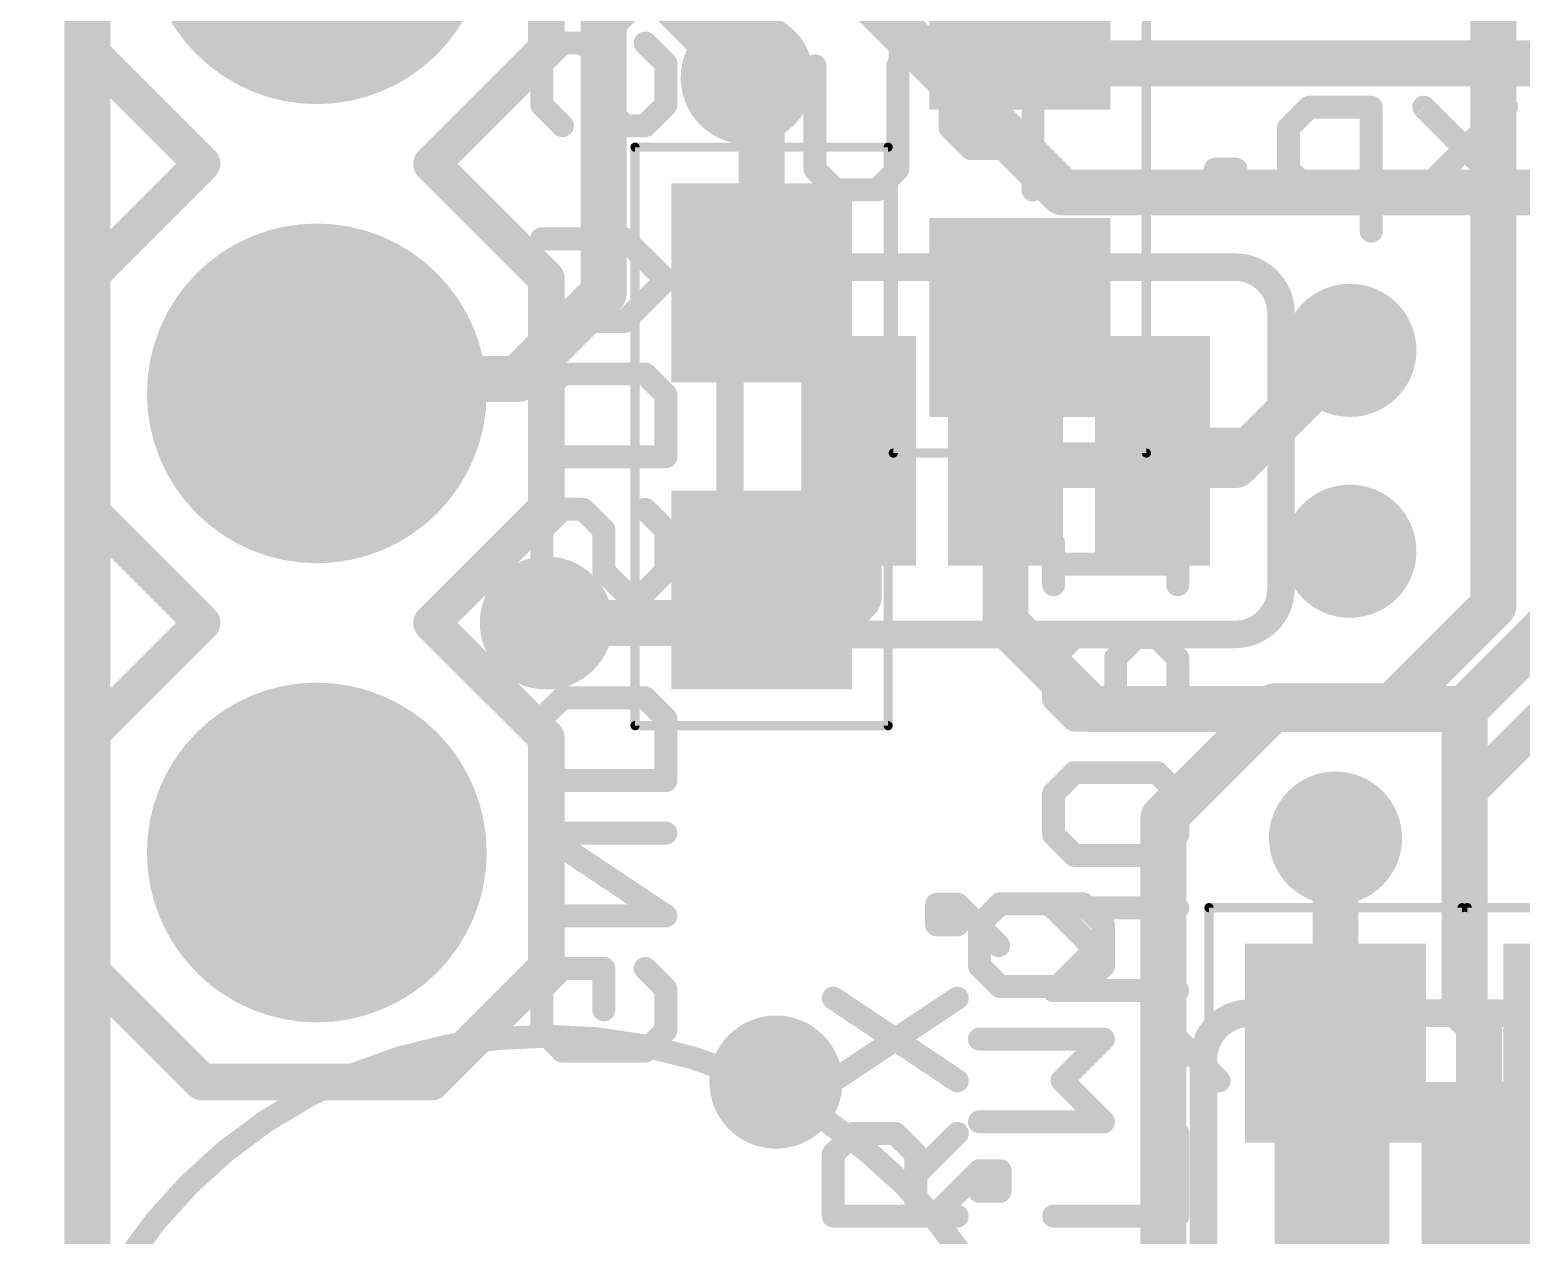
# Model space of a CAD drawing. Extents: x -0.3 to 20.6, y -0.3 to 38.4.
# Drawn here: x -0.32 to 7.93, y 4.23 to 10.9 of the extents above; entities that cross this region are included whole.
import ezdxf

# ---------------------------------------------------------------- set-up
doc = ezdxf.new("R2010")
doc.units = 0
for name, color, linetype in [('1', 12, 'CONTINUOUS'), ('16', 132, 'CONTINUOUS'), ('17', 110, 'CONTINUOUS'), ('18', 110, 'CONTINUOUS'), ('20', 53, 'CONTINUOUS'), ('21', 41, 'CONTINUOUS'), ('22', 40, 'CONTINUOUS'), ('39', 12, 'CONTINUOUS')]:
    doc.layers.add(name, color=color, linetype=linetype)

# ---------------------------------------------------------------- blocks, each defined once
blk = doc.blocks.new('ROUNDP')
at = {"const_width": 0.5}
blk.add_lwpolyline([(0, -0.25, 1), (0, 0.25, 1), (0, -0.25)], format="xyb", dxfattribs=at)
blk = doc.blocks.new('RECT')
blk.add_solid([(-0.5, -0.5), (0.5, -0.5), (-0.5, 0.5), (0.5, 0.5)])
blk = doc.blocks.new('ROUNDV')
at = {"const_width": 0.5}
blk.add_lwpolyline([(0, -0.25, 1), (0, 0.25, 1), (0, -0.25)], format="xyb", dxfattribs=at)

msp = doc.modelspace()

# ---------------------------------------------------------------- linework, layer by layer
at = {"layer": '1', "const_width": 0.254}
for points in [[(0, 38.1), (0, 0)], [(3.683, 11.7793), (2.8575, 10.9538)], [(7.7788, 11.1443), (7.7788, 7.7153)], [(5.1594, 11.01), (5.1594, 11.0331)], [(2.8575, 10.9538), (2.8575, 9.4456)], [(3.7306, 10.5569), (3.6513, 10.6363)], [(3.7306, 9.5019), (3.7306, 10.5569)], [(2.8575, 9.4456), (2.3813, 8.9694)], [(5.1594, 9.31), (5.1594, 8.6519)], [(6.35, 8.4931), (6.985, 9.1281)], [(1.3494, 8.9694), (1.27, 8.89)], [(2.3813, 8.9694), (1.3494, 8.9694)], [(5.1594, 8.6519), (5.3181, 8.4931)], [(5.3181, 8.4931), (6.35, 8.4931)], [(3.7306, 7.8019), (3.5488, 7.62)], [(7.2231, 7.1596), (7.7788, 7.7153)], [(3.5488, 7.62), (2.54, 7.62)], [(5.9531, 6.5405), (6.5723, 7.1596)], [(6.5723, 7.1596), (7.2231, 7.1596)], [(5.9531, 3.5719), (5.9531, 6.5405)], [(6.9056, 5.295), (6.9056, 6.4294)]]:
    msp.add_lwpolyline(points, dxfattribs=at)
at = {"layer": '1', "const_width": 0.127}
for points in [[(2.921, 10.9538, 1), (2.794, 10.9538)], [(2.8126, 10.9987, 1), (2.9024, 10.9088)], [(5.0959, 11.01, 1), (5.2229, 11.01)], [(3.6962, 10.6812, 1), (3.6063, 10.5913)], [(3.7941, 10.5569, 1), (3.6671, 10.5569)], [(3.6857, 10.512, 1), (3.7755, 10.6018)], [(2.9024, 9.4007, 1), (2.8126, 9.4905)], [(2.794, 9.4456, 1), (2.921, 9.4456)], [(3.6671, 9.5019, 1), (3.7941, 9.5019)], [(5.2229, 9.31, 1), (5.0959, 9.31)], [(7.0299, 9.0832, 1), (6.9401, 9.173)], [(1.3494, 9.0329, 1), (1.3494, 8.9059)], [(1.3943, 8.9245, 1), (1.3045, 9.0143)], [(2.3363, 9.0143, 1), (2.4262, 8.9245)], [(2.3813, 8.9059, 1), (2.3813, 9.0329)], [(1.2251, 8.9349, 1), (1.3149, 8.8451)], [(5.2043, 8.6968, 1), (5.1145, 8.607)], [(5.0959, 8.6519, 1), (5.2229, 8.6519)], [(5.3181, 8.5566, 1), (5.3181, 8.4296)], [(5.2732, 8.4482, 1), (5.363, 8.538)], [(6.3051, 8.538, 1), (6.3949, 8.4482)], [(6.35, 8.4296, 1), (6.35, 8.5566)], [(3.7755, 7.757, 1), (3.6857, 7.8468)], [(7.8237, 7.6703, 1), (7.7338, 7.7602)], [(7.7153, 7.7153, 1), (7.8423, 7.7153)], [(2.54, 7.6835, 1), (2.54, 7.5565)], [(3.5038, 7.6649, 1), (3.5937, 7.5751)], [(3.5488, 7.5565, 1), (3.5488, 7.6835)], [(6.5723, 7.2231, 1), (6.5723, 7.0961)], [(6.6172, 7.1147, 1), (6.5273, 7.2045)], [(7.1782, 7.2045, 1), (7.268, 7.1147)], [(7.2231, 7.0961, 1), (7.2231, 7.2231)], [(6.0166, 6.5405, 1), (5.8896, 6.5405)], [(5.9082, 6.5854, 1), (5.998, 6.4956)], [(6.9691, 6.4294, 1), (6.8421, 6.4294)], [(6.8421, 5.295, 1), (6.9691, 5.295)]]:
    msp.add_lwpolyline(points, format="xyb", dxfattribs=at)
at = {"layer": '16', "const_width": 0.254}
for points in [[(0, 38.1), (0, 0)], [(4.2862, 11.8269), (5.3975, 10.7156)], [(3.7306, 11.6681), (5.3975, 10.0013)], [(3.6513, 10.6363), (2.8575, 11.43)], [(5.3975, 10.7156), (9.7631, 10.7156)], [(5.3975, 10.0013), (9.3663, 10.0013)], [(6.985, 9.1281), (6.4294, 8.5725)], [(4.2672, 7.7597), (4.2672, 8.5725)], [(5.08, 7.62), (5.08, 8.5725)], [(6.4294, 8.5725), (5.8928, 8.5725)], [(4.1275, 7.62), (4.2672, 7.7597)], [(8.1756, 7.6994), (7.62, 7.1438)], [(2.54, 7.62), (4.1275, 7.62)], [(5.5563, 7.1438), (5.08, 7.62)], [(7.62, 7.1438), (5.5563, 7.1438)], [(7.62, 7.1438), (7.62, 5.4769)], [(6.9056, 6.4294), (6.9056, 4.4641)], [(7.6994, 5.3975), (7.62, 5.4769)], [(7.6994, 4.445), (7.6994, 5.3975)], [(6.9056, 4.4641), (6.8866, 4.445)]]:
    msp.add_lwpolyline(points, dxfattribs=at)
at = {"layer": '16', "const_width": 0.127}
for points in [[(5.3975, 10.7791, 1), (5.3975, 10.6521)], [(5.3526, 10.6707, 1), (5.4424, 10.7605)], [(3.6063, 10.5913, 1), (3.6962, 10.6812)], [(5.3975, 10.0648, 1), (5.3975, 9.9378)], [(5.3526, 9.9563, 1), (5.4424, 10.0462)], [(7.0299, 9.0832, 1), (6.9401, 9.173)], [(4.3307, 8.5725, 1), (4.2037, 8.5725)], [(5.1435, 8.5725, 1), (5.0165, 8.5725)], [(5.8928, 8.636, 1), (5.8928, 8.509)], [(6.3845, 8.6174, 1), (6.4743, 8.5276)], [(6.4294, 8.509, 1), (6.4294, 8.636)], [(4.3121, 7.7148, 1), (4.2223, 7.8046)], [(4.2037, 7.7597, 1), (4.3307, 7.7597)], [(2.54, 7.6835, 1), (2.54, 7.5565)], [(4.0826, 7.6649, 1), (4.1724, 7.5751)], [(4.1275, 7.5565, 1), (4.1275, 7.6835)], [(5.1249, 7.6649, 1), (5.0351, 7.5751)], [(5.0165, 7.62, 1), (5.1435, 7.62)], [(5.5563, 7.2073, 1), (5.5563, 7.0803)], [(7.6835, 7.1438, 1), (7.5565, 7.1438)], [(7.62, 7.0803, 1), (7.62, 7.2073)], [(5.5113, 7.0988, 1), (5.6012, 7.1887)], [(7.5751, 7.1887, 1), (7.6649, 7.0988)], [(6.9691, 6.4294, 1), (6.8421, 6.4294)], [(7.6649, 5.5218, 1), (7.5751, 5.432)], [(7.5565, 5.4769, 1), (7.6835, 5.4769)], [(7.7629, 5.3975, 1), (7.6359, 5.3975)], [(7.6545, 5.3526, 1), (7.7443, 5.4424)], [(6.8417, 4.4899, 1), (6.9315, 4.4001)], [(6.9505, 4.4191, 1), (6.8607, 4.509)], [(6.8421, 4.4641, 1), (6.9691, 4.4641)], [(7.6359, 4.445, 1), (7.7629, 4.445)]]:
    msp.add_lwpolyline(points, format="xyb", dxfattribs=at)
at = {"layer": '20', "const_width": 0.2032}
msp.add_lwpolyline([(0, 38.1), (0, 0)], dxfattribs=at)
at = {"layer": '21'}
for points, const_width in [([(0, 10.795), (0, 12.065)], 0.2032), ([(2.54, 12.065), (2.54, 10.795)], 0.2032), ([(0.635, 10.16), (0, 10.795)], 0.2032), ([(2.54, 10.795), (1.905, 10.16)], 0.2032), ([(0, 9.525), (0.635, 10.16)], 0.2032), ([(1.905, 10.16), (2.54, 9.525)], 0.2032), ([(0, 8.255), (0, 9.525)], 0.2032), ([(2.54, 9.525), (2.54, 8.255)], 0.2032), ([(0.635, 7.62), (0, 8.255)], 0.2032), ([(2.54, 8.255), (1.905, 7.62)], 0.2032), ([(5.3461, 7.8311), (5.3461, 8.0599)], 0.127), ([(6.0325, 7.8311), (6.0325, 8.0599)], 0.127), ([(6.0325, 7.9455), (5.3461, 7.9455)], 0.127), ([(0, 6.985), (0.635, 7.62)], 0.2032), ([(1.905, 7.62), (2.54, 6.985)], 0.2032), ([(5.4605, 7.5402), (5.3461, 7.4258)], 0.127), ([(5.6893, 7.4258), (5.8037, 7.5402)], 0.127), ([(5.8037, 7.5402), (5.9181, 7.5402)], 0.127), ([(5.9181, 7.5402), (6.0325, 7.4258)], 0.127), ([(5.3461, 7.4258), (5.3461, 7.197)], 0.127), ([(5.6893, 7.197), (5.6893, 7.4258)], 0.127), ([(6.0325, 7.4258), (6.0325, 7.197)], 0.127), ([(5.3461, 7.197), (5.4605, 7.0826)], 0.127), ([(5.5749, 7.0826), (5.6893, 7.197)], 0.127), ([(6.0325, 7.197), (5.9181, 7.0826)], 0.127), ([(5.4605, 7.0826), (5.5749, 7.0826)], 0.127), ([(0, 5.715), (0, 6.985)], 0.2032), ([(2.54, 6.985), (2.54, 5.715)], 0.2032), ([(5.4605, 6.7918), (5.3461, 6.6774)], 0.127), ([(5.9181, 6.7918), (5.4605, 6.7918)], 0.127), ([(6.0325, 6.6774), (5.9181, 6.7918)], 0.127), ([(5.3461, 6.6774), (5.3461, 6.4486)], 0.127), ([(6.0325, 6.4486), (6.0325, 6.6774)], 0.127), ([(5.3461, 6.4486), (5.4605, 6.3342)], 0.127), ([(5.9181, 6.3342), (6.0325, 6.4486)], 0.127), ([(5.4605, 6.3342), (5.9181, 6.3342)], 0.127), ([(4.8133, 6.0641), (4.6989, 6.0641)], 0.127), ([(4.6989, 6.0641), (4.6989, 5.9497)], 0.127), ([(5.0421, 5.8353), (4.8133, 6.0641)], 0.127), ([(4.8133, 5.9497), (4.8133, 6.0641)], 0.127), ([(5.5749, 5.8146), (5.3461, 6.0434)], 0.127), ([(5.3461, 6.0434), (6.0325, 6.0434)], 0.127), ([(4.6989, 5.9497), (4.8133, 5.9497)], 0.127), ([(5.3461, 5.5858), (5.5749, 5.8146)], 0.127), ([(0, 5.715), (0.635, 5.08)], 0.2032), ([(1.905, 5.08), (2.54, 5.715)], 0.2032), ([(6.0325, 5.5858), (5.3461, 5.5858)], 0.127), ([(4.1269, 5.0869), (4.8133, 5.5445)], 0.127), ([(4.1269, 5.5445), (4.8133, 5.0869)], 0.127), ([(6.0325, 5.3157), (5.9181, 5.3157)], 0.127), ([(5.9181, 5.3157), (5.9181, 5.2013)], 0.127), ([(6.2613, 5.0869), (6.0325, 5.3157)], 0.127), ([(6.0325, 5.2013), (6.0325, 5.3157)], 0.127), ([(5.9181, 5.2013), (6.0325, 5.2013)], 0.127), ([(0.635, 5.08), (1.905, 5.08)], 0.2032), ([(4.1269, 4.6816), (4.2413, 4.796)], 0.127), ([(4.2413, 4.796), (4.4701, 4.796)], 0.127), ([(4.4701, 4.796), (4.5845, 4.6816)], 0.127), ([(4.5845, 4.5673), (4.8133, 4.796)], 0.127), ([(6.0325, 4.3385), (6.0325, 4.796)], 0.127), ([(4.1269, 4.3385), (4.1269, 4.6816)], 0.127), ([(4.5845, 4.6816), (4.5845, 4.3385)], 0.127), ([(4.8133, 4.3385), (4.1269, 4.3385)], 0.127), ([(5.3461, 4.3385), (6.0325, 4.3385)], 0.127)]:
    msp.add_lwpolyline(points, dxfattribs=dict(at, const_width=const_width))
for points, const_width in [([(0.0359, 10.8309, 1), (-0.0359, 10.7591)], 0.1016), ([(2.5759, 10.7591, 1), (2.5041, 10.8309)], 0.1016), ([(-0.0508, 10.795, 1), (0.0508, 10.795)], 0.1016), ([(2.4892, 10.795, 1), (2.5908, 10.795)], 0.1016), ([(0.6709, 10.1241, 1), (0.5991, 10.1959)], 0.1016), ([(0.5991, 10.1241, 1), (0.6709, 10.1959)], 0.1016), ([(1.9409, 10.1959, 1), (1.8691, 10.1241)], 0.1016), ([(1.8691, 10.1959, 1), (1.9409, 10.1241)], 0.1016), ([(0.0508, 9.525, 1), (-0.0508, 9.525)], 0.1016), ([(-0.0359, 9.5609, 1), (0.0359, 9.4891)], 0.1016), ([(2.5908, 9.525, 1), (2.4892, 9.525)], 0.1016), ([(2.5041, 9.4891, 1), (2.5759, 9.5609)], 0.1016), ([(0.0359, 8.2909, 1), (-0.0359, 8.2191)], 0.1016), ([(2.5759, 8.2191, 1), (2.5041, 8.2909)], 0.1016), ([(-0.0508, 8.255, 1), (0.0508, 8.255)], 0.1016), ([(2.4892, 8.255, 1), (2.5908, 8.255)], 0.1016), ([(5.3779, 8.0599, 1), (5.3144, 8.0599)], 0.0635), ([(6.0643, 8.0599, 1), (6.0008, 8.0599)], 0.0635), ([(5.3461, 7.9772, 1), (5.3461, 7.9137)], 0.0635), ([(6.0325, 7.9137, 1), (6.0325, 7.9772)], 0.0635), ([(5.3144, 7.8311, 1), (5.3779, 7.8311)], 0.0635), ([(6.0008, 7.8311, 1), (6.0643, 7.8311)], 0.0635), ([(0.6709, 7.5841, 1), (0.5991, 7.6559)], 0.1016), ([(0.5991, 7.5841, 1), (0.6709, 7.6559)], 0.1016), ([(1.9409, 7.6559, 1), (1.8691, 7.5841)], 0.1016), ([(1.8691, 7.6559, 1), (1.9409, 7.5841)], 0.1016), ([(5.483, 7.5178, 1), (5.4381, 7.5627)], 0.0635), ([(5.8037, 7.572, 1), (5.8037, 7.5085)], 0.0635), ([(5.8262, 7.5178, 1), (5.7813, 7.5627)], 0.0635), ([(5.9406, 7.5627, 1), (5.8957, 7.5178)], 0.0635), ([(5.9181, 7.5085, 1), (5.9181, 7.572)], 0.0635), ([(5.3779, 7.4258, 1), (5.3144, 7.4258)], 0.0635), ([(5.3237, 7.4483, 1), (5.3686, 7.4034)], 0.0635), ([(5.7211, 7.4258, 1), (5.6576, 7.4258)], 0.0635), ([(5.6669, 7.4483, 1), (5.7118, 7.4034)], 0.0635), ([(6.0643, 7.4258, 1), (6.0008, 7.4258)], 0.0635), ([(6.01, 7.4034, 1), (6.055, 7.4483)], 0.0635), ([(5.3686, 7.2195, 1), (5.3237, 7.1746)], 0.0635), ([(5.7118, 7.1746, 1), (5.6669, 7.2195)], 0.0635), ([(6.055, 7.1746, 1), (6.01, 7.2195)], 0.0635), ([(5.3144, 7.197, 1), (5.3779, 7.197)], 0.0635), ([(5.6576, 7.197, 1), (5.7211, 7.197)], 0.0635), ([(6.0008, 7.197, 1), (6.0643, 7.197)], 0.0635), ([(5.4605, 7.1144, 1), (5.4605, 7.0509)], 0.0635), ([(5.4381, 7.0602, 1), (5.483, 7.1051)], 0.0635), ([(5.5525, 7.1051, 1), (5.5974, 7.0602)], 0.0635), ([(5.5749, 7.0509, 1), (5.5749, 7.1144)], 0.0635), ([(5.8957, 7.1051, 1), (5.9406, 7.0602)], 0.0635), ([(0.0508, 6.985, 1), (-0.0508, 6.985)], 0.1016), ([(-0.0359, 7.0209, 1), (0.0359, 6.9491)], 0.1016), ([(2.5908, 6.985, 1), (2.4892, 6.985)], 0.1016), ([(2.5041, 6.9491, 1), (2.5759, 7.0209)], 0.1016), ([(5.4605, 6.8236, 1), (5.4605, 6.7601)], 0.0635), ([(5.483, 6.7694, 1), (5.4381, 6.8143)], 0.0635), ([(5.9406, 6.8143, 1), (5.8957, 6.7694)], 0.0635), ([(5.9181, 6.7601, 1), (5.9181, 6.8236)], 0.0635), ([(5.3779, 6.6774, 1), (5.3144, 6.6774)], 0.0635), ([(5.3237, 6.6999, 1), (5.3686, 6.655)], 0.0635), ([(6.0643, 6.6774, 1), (6.0008, 6.6774)], 0.0635), ([(6.01, 6.655, 1), (6.055, 6.6999)], 0.0635), ([(5.3144, 6.4486, 1), (5.3779, 6.4486)], 0.0635), ([(5.3686, 6.4711, 1), (5.3237, 6.4262)], 0.0635), ([(6.0008, 6.4486, 1), (6.0643, 6.4486)], 0.0635), ([(6.055, 6.4262, 1), (6.01, 6.4711)], 0.0635), ([(5.4605, 6.366, 1), (5.4605, 6.3025)], 0.0635), ([(5.4381, 6.3118, 1), (5.483, 6.3567)], 0.0635), ([(5.8957, 6.3567, 1), (5.9406, 6.3118)], 0.0635), ([(5.9181, 6.3025, 1), (5.9181, 6.366)], 0.0635), ([(4.6989, 6.0958, 1), (4.6989, 6.0323)], 0.0635), ([(4.7307, 6.0641, 1), (4.6672, 6.0641)], 0.0635), ([(4.8358, 6.0865, 1), (4.7908, 6.0416)], 0.0635), ([(4.845, 6.0641, 1), (4.7816, 6.0641)], 0.0635), ([(4.8133, 6.0323, 1), (4.8133, 6.0958)], 0.0635), ([(5.3461, 6.0752, 1), (5.3461, 6.0117)], 0.0635), ([(5.3686, 6.0659, 1), (5.3237, 6.021)], 0.0635), ([(6.0325, 6.0117, 1), (6.0325, 6.0752)], 0.0635), ([(4.6989, 5.9814, 1), (4.6989, 5.9179)], 0.0635), ([(4.6672, 5.9497, 1), (4.7307, 5.9497)], 0.0635), ([(4.7816, 5.9497, 1), (4.845, 5.9497)], 0.0635), ([(4.8133, 5.9179, 1), (4.8133, 5.9814)], 0.0635), ([(5.0196, 5.8128, 1), (5.0645, 5.8577)], 0.0635), ([(5.5974, 5.7922, 1), (5.5525, 5.8371)], 0.0635), ([(5.5525, 5.7922, 1), (5.5974, 5.8371)], 0.0635), ([(0.0359, 5.7509, 1), (-0.0359, 5.6791)], 0.1016), ([(2.5759, 5.6791, 1), (2.5041, 5.7509)], 0.1016), ([(-0.0508, 5.715, 1), (0.0508, 5.715)], 0.1016), ([(2.4892, 5.715, 1), (2.5908, 5.715)], 0.1016), ([(5.3461, 5.6176, 1), (5.3461, 5.5541)], 0.0635), ([(5.3237, 5.6083, 1), (5.3686, 5.5634)], 0.0635), ([(6.0325, 5.5541, 1), (6.0325, 5.6176)], 0.0635), ([(4.1445, 5.5709, 1), (4.1093, 5.518)], 0.0635), ([(4.8309, 5.518, 1), (4.7957, 5.5709)], 0.0635), ([(5.9181, 5.3474, 1), (5.9181, 5.2839)], 0.0635), ([(5.9499, 5.3157, 1), (5.8864, 5.3157)], 0.0635), ([(6.055, 5.3381, 1), (6.01, 5.2932)], 0.0635), ([(6.0643, 5.3157, 1), (6.0008, 5.3157)], 0.0635), ([(6.0325, 5.2839, 1), (6.0325, 5.3474)], 0.0635), ([(5.9181, 5.233, 1), (5.9181, 5.1695)], 0.0635), ([(5.8864, 5.2013, 1), (5.9499, 5.2013)], 0.0635), ([(6.0008, 5.2013, 1), (6.0643, 5.2013)], 0.0635), ([(6.0325, 5.1695, 1), (6.0325, 5.233)], 0.0635), ([(0.635, 5.1308, 1), (0.635, 5.0292)], 0.1016), ([(0.5991, 5.0441, 1), (0.6709, 5.1159)], 0.1016), ([(1.8691, 5.1159, 1), (1.9409, 5.0441)], 0.1016), ([(1.905, 5.0292, 1), (1.905, 5.1308)], 0.1016), ([(4.1093, 5.1133, 1), (4.1445, 5.0605)], 0.0635), ([(4.7957, 5.0605, 1), (4.8309, 5.1133)], 0.0635), ([(6.2388, 5.0644, 1), (6.2837, 5.1093)], 0.0635), ([(4.2413, 4.8278, 1), (4.2413, 4.7643)], 0.0635), ([(4.2638, 4.7736, 1), (4.2189, 4.8185)], 0.0635), ([(4.4926, 4.8185, 1), (4.4477, 4.7736)], 0.0635), ([(4.4701, 4.7643, 1), (4.4701, 4.8278)], 0.0635), ([(4.8358, 4.7736, 1), (4.7908, 4.8185)], 0.0635), ([(6.0643, 4.796, 1), (6.0008, 4.796)], 0.0635), ([(4.1587, 4.6816, 1), (4.0952, 4.6816)], 0.0635), ([(4.1045, 4.7041, 1), (4.1494, 4.6592)], 0.0635), ([(4.6163, 4.6816, 1), (4.5528, 4.6816)], 0.0635), ([(4.5621, 4.6592, 1), (4.607, 4.7041)], 0.0635), ([(4.5621, 4.5897, 1), (4.607, 4.5448)], 0.0635), ([(4.1269, 4.3702, 1), (4.1269, 4.3067)], 0.0635), ([(4.8133, 4.3067, 1), (4.8133, 4.3702)], 0.0635), ([(5.3461, 4.3702, 1), (5.3461, 4.3067)], 0.0635), ([(6.0325, 4.3067, 1), (6.0325, 4.3702)], 0.0635), ([(4.0952, 4.3385, 1), (4.1587, 4.3385)], 0.0635), ([(4.5528, 4.3385, 1), (4.6163, 4.3385)], 0.0635), ([(6.0008, 4.3385, 1), (6.0643, 4.3385)], 0.0635)]:
    msp.add_lwpolyline(points, format="xyb", dxfattribs=dict(at, const_width=const_width))
at = {"layer": '22'}
for points, const_width in [([(2.629, 10.8285), (2.5146, 10.7141)], 0.127), ([(2.7434, 10.8285), (2.629, 10.8285)], 0.127), ([(2.8578, 10.7141), (2.7434, 10.8285)], 0.127), ([(3.0866, 10.8285), (3.201, 10.7141)], 0.127), ([(2.5146, 10.7141), (2.5146, 10.4853)], 0.127), ([(2.8578, 10.4853), (2.8578, 10.7141)], 0.127), ([(3.201, 10.7141), (3.201, 10.4853)], 0.127), ([(4.0259, 10.1299), (4.0259, 10.7019)], 0.127), ([(4.4835, 10.7019), (4.4835, 10.1299)], 0.127), ([(4.8887, 10.7019), (4.7743, 10.5875)], 0.127), ([(5.2319, 10.7019), (4.8887, 10.7019)], 0.127), ([(5.2319, 10.0155), (5.2319, 10.7019)], 0.127), ([(4.7743, 10.5875), (4.7743, 10.3587)], 0.127), ([(2.5146, 10.4853), (2.629, 10.3709)], 0.127), ([(2.9722, 10.3709), (2.8578, 10.4853)], 0.127), ([(3.201, 10.4853), (3.0866, 10.3709)], 0.127), ([(6.7598, 10.4731), (6.6454, 10.3587)], 0.127), ([(7.103, 10.4731), (6.7598, 10.4731)], 0.127), ([(7.103, 9.7867), (7.103, 10.4731)], 0.127), ([(7.8514, 10.4731), (7.3938, 10.0155)], 0.127), ([(7.8514, 10.0155), (7.3938, 10.4731)], 0.127), ([(3.0866, 10.3709), (2.9722, 10.3709)], 0.127), ([(4.7743, 10.3587), (4.8887, 10.2443)], 0.127), ([(6.6454, 10.3587), (6.6454, 10.1299)], 0.127), ([(4.8887, 10.2443), (5.2319, 10.2443)], 0.127), ([(4.1403, 10.0155), (4.0259, 10.1299)], 0.127), ([(4.4835, 10.1299), (4.3691, 10.0155)], 0.127), ([(6.3545, 10.1299), (6.2401, 10.1299)], 0.127), ([(6.2401, 10.1299), (6.2401, 10.0155)], 0.127), ([(6.3545, 10.0155), (6.3545, 10.1299)], 0.127), ([(6.6454, 10.1299), (6.7598, 10.0155)], 0.127), ([(4.3691, 10.0155), (4.1403, 10.0155)], 0.127), ([(6.2401, 10.0155), (6.3545, 10.0155)], 0.127), ([(6.7598, 10.0155), (7.103, 10.0155)], 0.127), ([(2.9722, 9.7456), (2.5146, 9.7456)], 0.127), ([(2.8578, 9.288), (2.8578, 9.7456)], 0.127), ([(3.201, 9.5168), (2.9722, 9.7456)], 0.127), ([(6.35, 9.5885), (3.81, 9.5885)], 0.1524), ([(2.9722, 9.288), (3.201, 9.5168)], 0.127), ([(3.556, 7.8105), (3.556, 9.3345)], 0.1524), ([(6.604, 7.8105), (6.604, 9.3345)], 0.1524), ([(2.5146, 9.288), (2.9722, 9.288)], 0.127), ([(2.5146, 8.8828), (2.629, 8.9972)], 0.127), ([(2.629, 8.9972), (3.0866, 8.9972)], 0.127), ([(3.0866, 8.9972), (3.201, 8.8828)], 0.127), ([(2.5146, 8.5396), (2.5146, 8.8828)], 0.127), ([(3.201, 8.8828), (3.201, 8.5396)], 0.127), ([(3.201, 8.5396), (2.5146, 8.5396)], 0.127), ([(2.629, 8.2488), (2.5146, 8.1344)], 0.127), ([(2.7434, 8.2488), (2.629, 8.2488)], 0.127), ([(2.8578, 8.1344), (2.7434, 8.2488)], 0.127), ([(3.0866, 8.2488), (3.201, 8.1344)], 0.127), ([(2.5146, 8.1344), (2.5146, 7.9056)], 0.127), ([(2.8578, 7.9056), (2.8578, 8.1344)], 0.127), ([(3.201, 8.1344), (3.201, 7.9056)], 0.127), ([(2.5146, 7.9056), (2.629, 7.7912)], 0.127), ([(2.9722, 7.7912), (2.8578, 7.9056)], 0.127), ([(3.201, 7.9056), (3.0866, 7.7912)], 0.127), ([(3.0866, 7.7912), (2.9722, 7.7912)], 0.127), ([(3.81, 7.5565), (6.35, 7.5565)], 0.1524), ([(7.62, 6.6675), (8.255, 7.3025)], 0.2032), ([(2.5146, 7.0912), (2.629, 7.2056)], 0.127), ([(2.629, 7.2056), (3.0866, 7.2056)], 0.127), ([(3.0866, 7.2056), (3.201, 7.0912)], 0.127), ([(2.5146, 6.748), (2.5146, 7.0912)], 0.127), ([(3.201, 7.0912), (3.201, 6.748)], 0.127), ([(3.201, 6.748), (2.5146, 6.748)], 0.127), ([(7.62, 5.4896), (7.62, 6.6675)], 0.2032), ([(3.201, 5.9996), (2.5146, 6.4572)], 0.127), ([(2.5146, 6.4572), (3.201, 6.4572)], 0.127), ([(4.9355, 5.9517), (5.0499, 6.0661)], 0.127), ([(5.0499, 6.0661), (5.5075, 6.0661)], 0.127), ([(5.5075, 6.0661), (5.6219, 5.9517)], 0.127), ([(2.5146, 5.9996), (3.201, 5.9996)], 0.127), ([(4.9355, 5.7229), (4.9355, 5.9517)], 0.127), ([(5.6219, 5.9517), (5.6219, 5.7229)], 0.127), ([(5.0499, 5.6085), (4.9355, 5.7229)], 0.127), ([(5.6219, 5.7229), (5.5075, 5.6085)], 0.127), ([(2.5146, 5.5944), (2.629, 5.7088)], 0.127), ([(2.629, 5.7088), (2.8578, 5.7088)], 0.127), ([(2.8578, 5.7088), (2.8578, 5.48)], 0.127), ([(3.0866, 5.7088), (3.201, 5.5944)], 0.127), ([(2.5146, 5.3656), (2.5146, 5.5944)], 0.127), ([(3.201, 5.5944), (3.201, 5.3656)], 0.127), ([(5.5075, 5.6085), (5.0499, 5.6085)], 0.127), ([(8.9694, 5.461), (6.4294, 5.461)], 0.1524), ([(2.629, 5.2512), (2.5146, 5.3656)], 0.127), ([(3.201, 5.3656), (3.0866, 5.2512)], 0.127), ([(5.6219, 5.3177), (4.9355, 5.3177)], 0.127), ([(5.3931, 5.0889), (5.6219, 5.3177)], 0.127), ([(3.0866, 5.2512), (2.629, 5.2512)], 0.127), ([(6.1754, 5.207), (6.1754, 3.683)], 0.1524), ([(5.6219, 4.8601), (5.3931, 5.0889)], 0.127), ([(4.9355, 4.8601), (5.6219, 4.8601)], 0.127), ([(4.7067, 4.3612), (4.9355, 4.5899)], 0.127), ([(4.9355, 4.5899), (5.0499, 4.5899)], 0.127), ([(4.9355, 4.4755), (4.9355, 4.5899)], 0.127), ([(5.0499, 4.5899), (5.0499, 4.4755)], 0.127), ([(5.0499, 4.4755), (4.9355, 4.4755)], 0.127)]:
    msp.add_lwpolyline(points, dxfattribs=dict(at, const_width=const_width))
for points, const_width in [([(2.629, 10.8602, 1), (2.629, 10.7967)], 0.0635), ([(2.6514, 10.806, 1), (2.6065, 10.8509)], 0.0635), ([(2.7658, 10.8509, 1), (2.7209, 10.806)], 0.0635), ([(2.7434, 10.7967, 1), (2.7434, 10.8602)], 0.0635), ([(3.109, 10.8509, 1), (3.0641, 10.806)], 0.0635), ([(2.5464, 10.7141, 1), (2.4829, 10.7141)], 0.0635), ([(2.4921, 10.7365, 1), (2.5371, 10.6916)], 0.0635), ([(2.8895, 10.7141, 1), (2.826, 10.7141)], 0.0635), ([(2.8353, 10.6916, 1), (2.8802, 10.7365)], 0.0635), ([(3.2327, 10.7141, 1), (3.1692, 10.7141)], 0.0635), ([(3.1785, 10.6916, 1), (3.2234, 10.7365)], 0.0635), ([(4.0577, 10.7019, 1), (3.9942, 10.7019)], 0.0635), ([(4.5153, 10.7019, 1), (4.4518, 10.7019)], 0.0635), ([(4.8887, 10.7337, 1), (4.8887, 10.6702)], 0.0635), ([(4.9112, 10.6795, 1), (4.8663, 10.7244)], 0.0635), ([(5.2637, 10.7019, 1), (5.2002, 10.7019)], 0.0635), ([(5.2319, 10.6702, 1), (5.2319, 10.7337)], 0.0635), ([(4.8061, 10.5875, 1), (4.7426, 10.5875)], 0.0635), ([(4.7519, 10.61, 1), (4.7968, 10.5651)], 0.0635), ([(2.5371, 10.5077, 1), (2.4921, 10.4628)], 0.0635), ([(2.4829, 10.4853, 1), (2.5464, 10.4853)], 0.0635), ([(2.8802, 10.5077, 1), (2.8353, 10.4628)], 0.0635), ([(2.826, 10.4853, 1), (2.8895, 10.4853)], 0.0635), ([(3.1692, 10.4853, 1), (3.2327, 10.4853)], 0.0635), ([(3.2234, 10.4628, 1), (3.1785, 10.5077)], 0.0635), ([(6.7598, 10.5049, 1), (6.7598, 10.4414)], 0.0635), ([(6.7822, 10.4507, 1), (6.7373, 10.4956)], 0.0635), ([(7.1347, 10.4731, 1), (7.0712, 10.4731)], 0.0635), ([(7.103, 10.4414, 1), (7.103, 10.5049)], 0.0635), ([(7.4162, 10.4956, 1), (7.3713, 10.4507)], 0.0635), ([(7.8738, 10.4507, 1), (7.8289, 10.4956)], 0.0635), ([(2.6065, 10.3484, 1), (2.6514, 10.3933)], 0.0635), ([(2.9722, 10.4026, 1), (2.9722, 10.3391)], 0.0635), ([(2.9497, 10.3484, 1), (2.9946, 10.3933)], 0.0635), ([(3.0641, 10.3933, 1), (3.109, 10.3484)], 0.0635), ([(3.0866, 10.3391, 1), (3.0866, 10.4026)], 0.0635), ([(4.7968, 10.3812, 1), (4.7519, 10.3363)], 0.0635), ([(6.6771, 10.3587, 1), (6.6136, 10.3587)], 0.0635), ([(6.6229, 10.3812, 1), (6.6678, 10.3363)], 0.0635), ([(4.7426, 10.3587, 1), (4.8061, 10.3587)], 0.0635), ([(4.8887, 10.2761, 1), (4.8887, 10.2126)], 0.0635), ([(4.8663, 10.2219, 1), (4.9112, 10.2668)], 0.0635), ([(5.2319, 10.2126, 1), (5.2319, 10.2761)], 0.0635), ([(4.0484, 10.1524, 1), (4.0035, 10.1075)], 0.0635), ([(3.9942, 10.1299, 1), (4.0577, 10.1299)], 0.0635), ([(4.4518, 10.1299, 1), (4.5153, 10.1299)], 0.0635), ([(4.506, 10.1075, 1), (4.4611, 10.1524)], 0.0635), ([(6.2401, 10.1617, 1), (6.2401, 10.0982)], 0.0635), ([(6.2719, 10.1299, 1), (6.2084, 10.1299)], 0.0635), ([(6.3863, 10.1299, 1), (6.3228, 10.1299)], 0.0635), ([(6.3545, 10.0982, 1), (6.3545, 10.1617)], 0.0635), ([(6.6678, 10.1524, 1), (6.6229, 10.1075)], 0.0635), ([(6.6136, 10.1299, 1), (6.6771, 10.1299)], 0.0635), ([(4.1403, 10.0473, 1), (4.1403, 9.9838)], 0.0635), ([(4.1179, 9.9931, 1), (4.1628, 10.038)], 0.0635), ([(4.3467, 10.038, 1), (4.3916, 9.9931)], 0.0635), ([(4.3691, 9.9838, 1), (4.3691, 10.0473)], 0.0635), ([(6.2401, 10.0473, 1), (6.2401, 9.9838)], 0.0635), ([(6.3545, 9.9838, 1), (6.3545, 10.0473)], 0.0635), ([(6.7598, 10.0473, 1), (6.7598, 9.9838)], 0.0635), ([(6.7373, 9.9931, 1), (6.7822, 10.038)], 0.0635), ([(7.103, 9.9838, 1), (7.103, 10.0473)], 0.0635), ([(7.3713, 10.038, 1), (7.4162, 9.9931)], 0.0635), ([(7.8289, 9.9931, 1), (7.8738, 10.038)], 0.0635), ([(5.2002, 10.0155, 1), (5.2637, 10.0155)], 0.0635), ([(6.2084, 10.0155, 1), (6.2719, 10.0155)], 0.0635), ([(6.3228, 10.0155, 1), (6.3863, 10.0155)], 0.0635), ([(7.0712, 9.7867, 1), (7.1347, 9.7867)], 0.0635), ([(2.5146, 9.7774, 1), (2.5146, 9.7139)], 0.0635), ([(2.8895, 9.7456, 1), (2.826, 9.7456)], 0.0635), ([(2.9946, 9.7681, 1), (2.9497, 9.7232)], 0.0635), ([(2.9722, 9.7139, 1), (2.9722, 9.7774)], 0.0635), ([(3.81, 9.5885, 0.4142), (3.556, 9.3345)], 0.1524), ([(3.81, 9.6266, 1), (3.81, 9.5504)], 0.0762), ([(3.81, 9.5504, 1), (3.81, 9.6266)], 0.0762), ([(6.604, 9.3345, 0.4142), (6.35, 9.5885)], 0.1524), ([(6.35, 9.6266, 1), (6.35, 9.5504)], 0.0762), ([(6.35, 9.5504, 1), (6.35, 9.6266)], 0.0762), ([(3.2234, 9.4944, 1), (3.1785, 9.5393)], 0.0635), ([(3.1785, 9.4944, 1), (3.2234, 9.5393)], 0.0635), ([(3.5941, 9.3345, 1), (3.5179, 9.3345)], 0.0762), ([(6.6421, 9.3345, 1), (6.5659, 9.3345)], 0.0762), ([(2.5146, 9.3198, 1), (2.5146, 9.2563)], 0.0635), ([(2.9497, 9.3105, 1), (2.9946, 9.2656)], 0.0635), ([(2.9722, 9.2563, 1), (2.9722, 9.3198)], 0.0635), ([(3.5179, 9.3345, 1), (3.5941, 9.3345)], 0.0762), ([(6.5659, 9.3345, 1), (6.6421, 9.3345)], 0.0762), ([(2.826, 9.288, 1), (2.8895, 9.288)], 0.0635), ([(2.629, 9.0289, 1), (2.629, 8.9654)], 0.0635), ([(2.6514, 8.9747, 1), (2.6065, 9.0196)], 0.0635), ([(3.109, 9.0196, 1), (3.0641, 8.9747)], 0.0635), ([(3.0866, 8.9654, 1), (3.0866, 9.0289)], 0.0635), ([(2.5464, 8.8828, 1), (2.4829, 8.8828)], 0.0635), ([(2.4921, 8.9052, 1), (2.5371, 8.8603)], 0.0635), ([(3.2327, 8.8828, 1), (3.1692, 8.8828)], 0.0635), ([(3.1785, 8.8603, 1), (3.2234, 8.9052)], 0.0635), ([(2.5146, 8.5714, 1), (2.5146, 8.5079)], 0.0635), ([(3.201, 8.5079, 1), (3.201, 8.5714)], 0.0635), ([(2.4829, 8.5396, 1), (2.5464, 8.5396)], 0.0635), ([(3.1692, 8.5396, 1), (3.2327, 8.5396)], 0.0635), ([(2.629, 8.2805, 1), (2.629, 8.217)], 0.0635), ([(2.6514, 8.2263, 1), (2.6065, 8.2712)], 0.0635), ([(2.7658, 8.2712, 1), (2.7209, 8.2263)], 0.0635), ([(2.7434, 8.217, 1), (2.7434, 8.2805)], 0.0635), ([(3.109, 8.2712, 1), (3.0641, 8.2263)], 0.0635), ([(2.5464, 8.1344, 1), (2.4829, 8.1344)], 0.0635), ([(2.4921, 8.1568, 1), (2.5371, 8.1119)], 0.0635), ([(2.8895, 8.1344, 1), (2.826, 8.1344)], 0.0635), ([(2.8353, 8.1119, 1), (2.8802, 8.1568)], 0.0635), ([(3.2327, 8.1344, 1), (3.1692, 8.1344)], 0.0635), ([(3.1785, 8.1119, 1), (3.2234, 8.1568)], 0.0635), ([(2.5371, 7.928, 1), (2.4921, 7.8831)], 0.0635), ([(2.4829, 7.9056, 1), (2.5464, 7.9056)], 0.0635), ([(2.8802, 7.928, 1), (2.8353, 7.8831)], 0.0635), ([(2.826, 7.9056, 1), (2.8895, 7.9056)], 0.0635), ([(3.1692, 7.9056, 1), (3.2327, 7.9056)], 0.0635), ([(3.2234, 7.8831, 1), (3.1785, 7.928)], 0.0635), ([(2.6065, 7.7687, 1), (2.6514, 7.8136)], 0.0635), ([(2.9722, 7.8229, 1), (2.9722, 7.7594)], 0.0635), ([(2.9497, 7.7687, 1), (2.9946, 7.8136)], 0.0635), ([(3.0641, 7.8136, 1), (3.109, 7.7687)], 0.0635), ([(3.0866, 7.7594, 1), (3.0866, 7.8229)], 0.0635), ([(3.556, 7.8105, 0.4142), (3.81, 7.5565)], 0.1524), ([(3.5941, 7.8105, 1), (3.5179, 7.8105)], 0.0762), ([(3.5179, 7.8105, 1), (3.5941, 7.8105)], 0.0762), ([(6.35, 7.5565, 0.4142), (6.604, 7.8105)], 0.1524), ([(6.6421, 7.8105, 1), (6.5659, 7.8105)], 0.0762), ([(6.5659, 7.8105, 1), (6.6421, 7.8105)], 0.0762), ([(3.81, 7.5946, 1), (3.81, 7.5184)], 0.0762), ([(3.81, 7.5184, 1), (3.81, 7.5946)], 0.0762), ([(6.35, 7.5946, 1), (6.35, 7.5184)], 0.0762), ([(6.35, 7.5184, 1), (6.35, 7.5946)], 0.0762), ([(2.629, 7.2374, 1), (2.629, 7.1739)], 0.0635), ([(2.6514, 7.1832, 1), (2.6065, 7.2281)], 0.0635), ([(3.109, 7.2281, 1), (3.0641, 7.1832)], 0.0635), ([(3.0866, 7.1739, 1), (3.0866, 7.2374)], 0.0635), ([(2.5464, 7.0912, 1), (2.4829, 7.0912)], 0.0635), ([(2.4921, 7.1137, 1), (2.5371, 7.0688)], 0.0635), ([(3.2327, 7.0912, 1), (3.1692, 7.0912)], 0.0635), ([(3.1785, 7.0688, 1), (3.2234, 7.1137)], 0.0635), ([(2.5146, 6.7798, 1), (2.5146, 6.7163)], 0.0635), ([(2.4829, 6.748, 1), (2.5464, 6.748)], 0.0635), ([(3.1692, 6.748, 1), (3.2327, 6.748)], 0.0635), ([(3.201, 6.7163, 1), (3.201, 6.7798)], 0.0635), ([(7.6708, 6.6675, 1), (7.5692, 6.6675)], 0.1016), ([(7.5841, 6.7034, 1), (7.6559, 6.6316)], 0.1016), ([(2.5322, 6.4836, 1), (2.497, 6.4308)], 0.0635), ([(2.5146, 6.4889, 1), (2.5146, 6.4254)], 0.0635), ([(3.201, 6.4254, 1), (3.201, 6.4889)], 0.0635), ([(5.0499, 6.0979, 1), (5.0499, 6.0344)], 0.0635), ([(5.0724, 6.0436, 1), (5.0275, 6.0886)], 0.0635), ([(5.53, 6.0886, 1), (5.4851, 6.0436)], 0.0635), ([(5.5075, 6.0344, 1), (5.5075, 6.0979)], 0.0635), ([(2.5146, 6.0314, 1), (2.5146, 5.9679)], 0.0635), ([(3.1834, 5.9732, 1), (3.2186, 6.026)], 0.0635), ([(3.201, 5.9679, 1), (3.201, 6.0314)], 0.0635), ([(4.9131, 5.9742, 1), (4.958, 5.9292)], 0.0635), ([(4.9673, 5.9517, 1), (4.9038, 5.9517)], 0.0635), ([(5.6537, 5.9517, 1), (5.5902, 5.9517)], 0.0635), ([(5.5995, 5.9292, 1), (5.6444, 5.9742)], 0.0635), ([(4.958, 5.7454, 1), (4.9131, 5.7005)], 0.0635), ([(5.6444, 5.7005, 1), (5.5995, 5.7454)], 0.0635), ([(2.629, 5.7405, 1), (2.629, 5.677)], 0.0635), ([(2.6514, 5.6863, 1), (2.6065, 5.7312)], 0.0635), ([(2.8895, 5.7088, 1), (2.826, 5.7088)], 0.0635), ([(2.8578, 5.677, 1), (2.8578, 5.7405)], 0.0635), ([(3.109, 5.7312, 1), (3.0641, 5.6863)], 0.0635), ([(4.9038, 5.7229, 1), (4.9673, 5.7229)], 0.0635), ([(5.5902, 5.7229, 1), (5.6537, 5.7229)], 0.0635), ([(2.5464, 5.5944, 1), (2.4829, 5.5944)], 0.0635), ([(2.4921, 5.6168, 1), (2.5371, 5.5719)], 0.0635), ([(3.2327, 5.5944, 1), (3.1692, 5.5944)], 0.0635), ([(3.1785, 5.5719, 1), (3.2234, 5.6168)], 0.0635), ([(5.0499, 5.6403, 1), (5.0499, 5.5768)], 0.0635), ([(5.0275, 5.5861, 1), (5.0724, 5.631)], 0.0635), ([(5.4851, 5.631, 1), (5.53, 5.5861)], 0.0635), ([(5.5075, 5.5768, 1), (5.5075, 5.6403)], 0.0635), ([(6.4294, 5.461, 0.4142), (6.1754, 5.207)], 0.1524), ([(6.4294, 5.4991, 1), (6.4294, 5.4229)], 0.0762), ([(6.4294, 5.4229, 1), (6.4294, 5.4991)], 0.0762), ([(7.5692, 5.4896, 1), (7.6708, 5.4896)], 0.1016), ([(2.826, 5.48, 1), (2.8895, 5.48)], 0.0635), ([(2.5371, 5.388, 1), (2.4921, 5.3431)], 0.0635), ([(2.4829, 5.3656, 1), (2.5464, 5.3656)], 0.0635), ([(3.1692, 5.3656, 1), (3.2327, 5.3656)], 0.0635), ([(3.2234, 5.3431, 1), (3.1785, 5.388)], 0.0635), ([(4.9355, 5.3494, 1), (4.9355, 5.2859)], 0.0635), ([(5.6444, 5.2952, 1), (5.5995, 5.3401)], 0.0635), ([(5.6219, 5.2859, 1), (5.6219, 5.3494)], 0.0635), ([(2.629, 5.2829, 1), (2.629, 5.2194)], 0.0635), ([(2.6065, 5.2287, 1), (2.6514, 5.2736)], 0.0635), ([(3.0641, 5.2736, 1), (3.109, 5.2287)], 0.0635), ([(3.0866, 5.2194, 1), (3.0866, 5.2829)], 0.0635), ([(6.2135, 5.207, 1), (6.1373, 5.207)], 0.0762), ([(6.1373, 5.207, 1), (6.2135, 5.207)], 0.0762), ([(5.4156, 5.1113, 1), (5.3707, 5.0664)], 0.0635), ([(5.3707, 5.1113, 1), (5.4156, 5.0664)], 0.0635), ([(4.9355, 4.8918, 1), (4.9355, 4.8283)], 0.0635), ([(5.5995, 4.8376, 1), (5.6444, 4.8825)], 0.0635), ([(5.6219, 4.8283, 1), (5.6219, 4.8918)], 0.0635), ([(4.9355, 4.6217, 1), (4.9355, 4.5582)], 0.0635), ([(4.9673, 4.5899, 1), (4.9038, 4.5899)], 0.0635), ([(4.958, 4.5675, 1), (4.9131, 4.6124)], 0.0635), ([(5.0817, 4.5899, 1), (5.0182, 4.5899)], 0.0635), ([(5.0499, 4.5582, 1), (5.0499, 4.6217)], 0.0635), ([(4.9355, 4.5073, 1), (4.9355, 4.4438)], 0.0635), ([(5.0499, 4.4438, 1), (5.0499, 4.5073)], 0.0635), ([(4.9038, 4.4755, 1), (4.9673, 4.4755)], 0.0635), ([(5.0182, 4.4755, 1), (5.0817, 4.4755)], 0.0635), ([(4.6843, 4.3836, 1), (4.7292, 4.3387)], 0.0635)]:
    msp.add_lwpolyline(points, format="xyb", dxfattribs=dict(at, const_width=const_width))
at = {"layer": '39', "const_width": 0.0508}
for points in [[(4.4594, 8.56), (4.4594, 11.76)], [(5.8594, 11.76), (5.8594, 8.56)], [(3.0306, 7.0519), (3.0306, 10.2519)], [(3.0306, 10.2519), (4.4306, 10.2519)], [(4.4306, 10.2519), (4.4306, 7.0519)], [(5.8594, 8.56), (4.4594, 8.56)], [(4.4306, 7.0519), (3.0306, 7.0519)], [(6.2056, 2.845), (6.2056, 6.045)], [(6.2056, 6.045), (7.6056, 6.045)], [(7.6056, 6.045), (7.6056, 2.845)], [(7.6344, 2.845), (7.6344, 6.045)], [(7.6344, 6.045), (9.0344, 6.045)]]:
    msp.add_lwpolyline(points, dxfattribs=at)
at = {"layer": '39'}
for points, const_width in [([(3.0433, 10.2519, 1), (3.0179, 10.2519)], 0.0254), ([(3.0306, 10.2646, 1), (3.0306, 10.2392)], 0.0254), ([(4.4433, 10.2519, 1), (4.4179, 10.2519)], 0.0254), ([(4.4306, 10.2392, 1), (4.4306, 10.2646)], 0.0254), ([(4.4594, 8.5727, 1), (4.4594, 8.5473)], 0.0254), ([(5.8594, 8.5473, 1), (5.8594, 8.5727)], 0.0254), ([(4.4467, 8.56, 1), (4.4721, 8.56)], 0.0254), ([(5.8467, 8.56, 1), (5.8721, 8.56)], 0.0254), ([(3.0306, 7.0646, 1), (3.0306, 7.0392)], 0.0254), ([(3.0179, 7.0519, 1), (3.0433, 7.0519)], 0.0254), ([(4.4179, 7.0519, 1), (4.4433, 7.0519)], 0.0254), ([(4.4306, 7.0392, 1), (4.4306, 7.0646)], 0.0254), ([(6.2183, 6.045, 1), (6.1929, 6.045)], 0.0254), ([(6.2056, 6.0577, 1), (6.2056, 6.0323)], 0.0254), ([(7.6183, 6.045, 1), (7.5929, 6.045)], 0.0254), ([(7.6056, 6.0323, 1), (7.6056, 6.0577)], 0.0254), ([(7.6471, 6.045, 1), (7.6217, 6.045)], 0.0254), ([(7.6344, 6.0577, 1), (7.6344, 6.0323)], 0.0254), ([(2.54, -0.254, 1), (2.54, 5.334, 1), (2.54, -0.254)], 0.127)]:
    msp.add_lwpolyline(points, format="xyb", dxfattribs=dict(at, const_width=const_width))

# ---------------------------------------------------------------- block references
at = {"layer": '1', "xscale": 1.1}
for p, rotation in [((5.1594, 11.01), 90), ((3.7306, 9.5019), 90), ((5.1594, 9.31), 90), ((3.7306, 7.8019), 90), ((6.9056, 5.295), 270), ((8.3344, 5.295), 270)]:
    msp.add_blockref('RECT', p, dxfattribs=dict(at, rotation=rotation))
at = {"layer": '16', "xscale": 0.635, "yscale": 1.27, "rotation": 180}
for p in [(4.2672, 8.5725), (5.08, 8.5725), (5.8928, 8.5725)]:
    msp.add_blockref('RECT', p, dxfattribs=at)
at = {"layer": '16', "xscale": 0.635, "yscale": 1.27}
for p in [(6.8866, 4.445), (7.6994, 4.445)]:
    msp.add_blockref('RECT', p, dxfattribs=at)
at = {"layer": '17', "xscale": 1.8796, "yscale": 1.8796, "rotation": 180}
for p in [(1.27, 11.43), (1.27, 11.43), (1.27, 8.89), (1.27, 8.89), (1.27, 6.35), (1.27, 6.35)]:
    msp.add_blockref('ROUNDP', p, dxfattribs=at)
at = {"layer": '18', "xscale": 0.7366, "yscale": 0.7366}
for p in [(3.6513, 10.6363), (3.6513, 10.6363), (6.985, 9.1281), (6.985, 9.1281), (6.985, 8.0169), (6.985, 8.0169), (2.54, 7.62), (2.54, 7.62), (6.9056, 6.4294), (6.9056, 6.4294), (3.81, 5.08), (3.81, 5.08)]:
    msp.add_blockref('ROUNDV', p, dxfattribs=at)

doc.saveas('drawing.dxf')
